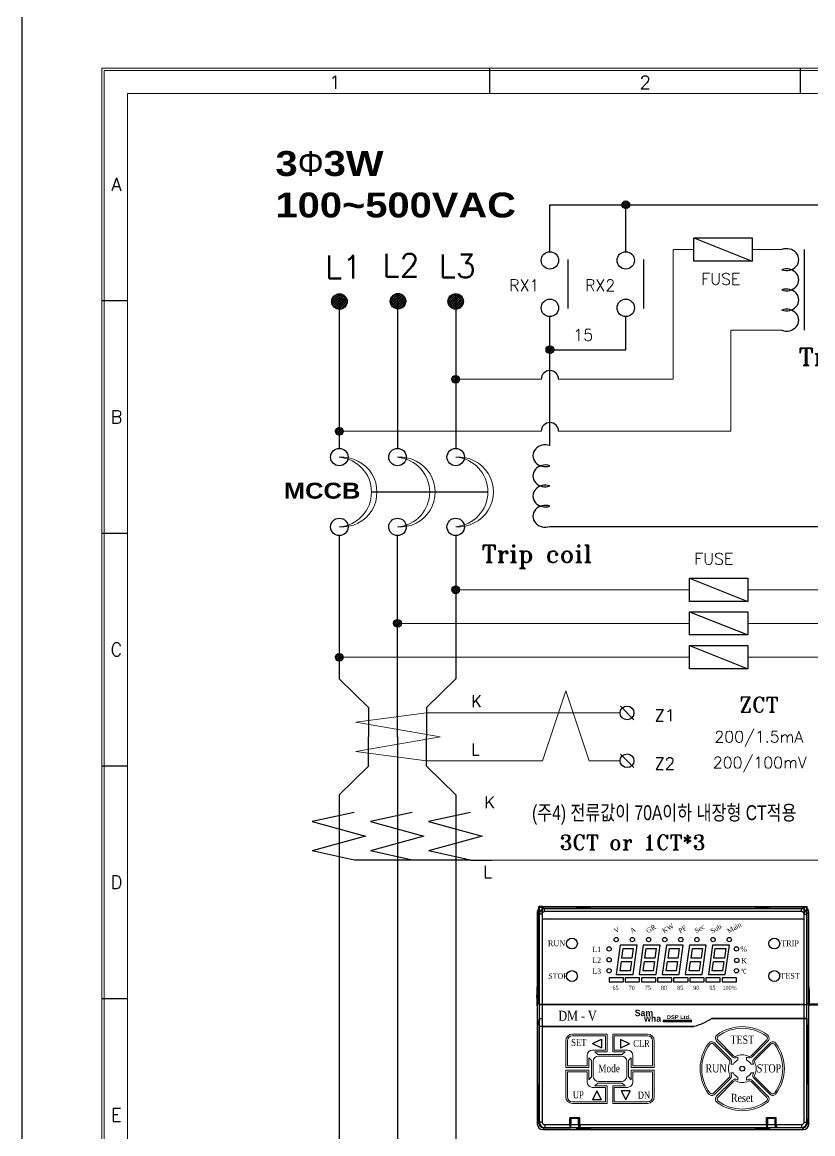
# Model space of a CAD drawing. Header units: millimetres. Extents: x 54 to 1685, y 68 to 1015.
# Drawn here: x 53.5 to 155.4, y 220.2 to 363.6 of the extents above; entities that cross this region are included whole.
import ezdxf
from ezdxf.enums import TextEntityAlignment as Align

# ---------------------------------------------------------------- set-up
doc = ezdxf.new("R2010")
doc.units = ezdxf.units.MM
for name, color, linetype in [('02___PRT_ALL_AXES', 7, 'Continuous'), ('1', 1, 'Continuous'), ('20', 2, 'Continuous'), ('30', 3, 'Continuous'), ('40', 7, 'Continuous'), ('70', 7, 'Continuous')]:
    doc.layers.add(name, color=color, linetype=linetype)
doc.styles.add('ROMANS', font='romans')
doc.styles.add('SIMPLEX', font='SIMPLEX.shx', dxfattribs={"bigfont": 'HBRDS.shx'})
doc.styles.add('SS', font='batang.ttc', dxfattribs={"width": 0.8})
doc.styles.get("Standard").update_dxf_attribs({"font": 'BareunDotumPro1.ttf'})
doc.styles.add('STYLE2', font='romant.shx')
doc.styles.add('굴림체', font='gulim.ttc')

msp = doc.modelspace()

# ---------------------------------------------------------------- hatches: boundary and pattern name
msp.add_hatch(color=5).paths.add_polyline_path([(136.146, 234.683), (136.146, 234.891), (139.799, 234.891), (139.799, 234.683)])
at = {"layer": '70'}
h = msp.add_hatch(dxfattribs=at)
h.set_pattern_fill('ANSI33', color=256, style=0)
h.set_pattern_definition([(45, (937.11237, 67.59485), (-0.176776695, 0.176776695), []), (45, (937.28914, 67.59485), (-0.176776695, 0.176776695), [0.125, -0.0625])])
h.paths.add_polyline_path([(131.305, 340.558, 0.4142136), (130.805, 340.058, 0.4142136), (131.305, 339.558)])
h.paths.add_polyline_path([(131.305, 340.558), (131.305, 340.058), (131.805, 340.058, 0.4142136)])
h.paths.add_polyline_path([(131.805, 340.058), (131.305, 340.058), (131.305, 339.558, 0.4142136)])
h = msp.add_hatch(dxfattribs=at)
h.set_pattern_fill('ANSI33', color=256, style=0)
h.set_pattern_definition([(45, (907.47462, 30.3404), (-0.176776695, 0.176776695), []), (45, (907.6514, 30.3404), (-0.176776695, 0.176776695), [0.125, -0.0625])])
h.paths.add_polyline_path([(93.412, 327.578, 1), (95.412, 327.578, 1)])
h = msp.add_hatch(dxfattribs=at)
h.set_pattern_fill('ANSI33', color=256, style=0)
h.set_pattern_definition([(45, (915.0188, 30.3846), (-0.176776695, 0.176776695), []), (45, (915.1956, 30.3846), (-0.176776695, 0.176776695), [0.125, -0.0625])])
h.paths.add_polyline_path([(100.956, 327.622, 1), (102.956, 327.622, 1)])
h = msp.add_hatch(dxfattribs=at)
h.set_pattern_fill('ANSI33', color=256, style=0)
h.set_pattern_definition([(45, (922.45314, 30.3532), (-0.176776695, 0.176776695), []), (45, (922.62992, 30.3532), (-0.176776695, 0.176776695), [0.125, -0.0625])])
h.paths.add_polyline_path([(108.39, 327.59, 1), (110.39, 327.59, 1)])
h = msp.add_hatch(dxfattribs=at)
h.set_pattern_fill('ANSI33', color=256, style=0)
h.set_pattern_definition([(45, (927.33451, 48.8996), (-0.176776695, 0.176776695), []), (45, (927.5113, 48.8996), (-0.176776695, 0.176776695), [0.125, -0.0625])])
h.paths.add_polyline_path([(121.527, 321.863, 0.4142136), (121.027, 321.363, 0.4142136), (121.527, 320.863)])
h.paths.add_polyline_path([(121.527, 321.863), (121.527, 321.363), (122.027, 321.363, 0.4142136)])
h.paths.add_polyline_path([(122.027, 321.363), (121.527, 321.363), (121.527, 320.863, 0.4142136)])
h = msp.add_hatch(dxfattribs=at)
h.set_pattern_fill('ANSI33', color=256, style=0)
h.set_pattern_definition([(45, (915.19806, 45.08337), (-0.176776695, 0.176776695), []), (45, (915.37484, 45.08337), (-0.176776695, 0.176776695), [0.125, -0.0625])])
h.paths.add_polyline_path([(109.39, 318.047, 0.4142136), (108.89, 317.547, 0.4142136), (109.39, 317.047)])
h.paths.add_polyline_path([(109.39, 318.047), (109.39, 317.547), (109.89, 317.547, 0.4142136)])
h.paths.add_polyline_path([(109.89, 317.547), (109.39, 317.547), (109.39, 317.047, 0.4142136)])
h = msp.add_hatch(dxfattribs=at)
h.set_pattern_fill('ANSI33', color=256, style=0)
h.set_pattern_definition([(45, (900.19806, 38.37669), (-0.176776695, 0.176776695), []), (45, (900.37484, 38.37669), (-0.176776695, 0.176776695), [0.125, -0.0625])])
h.paths.add_polyline_path([(94.39, 311.34, 0.4142136), (93.89, 310.84, 0.4142136), (94.39, 310.34)])
h.paths.add_polyline_path([(94.39, 311.34), (94.39, 310.84), (94.89, 310.84, 0.4142136)])
h.paths.add_polyline_path([(94.89, 310.84), (94.39, 310.84), (94.39, 310.34, 0.4142136)])
h = msp.add_hatch(dxfattribs=at)
h.set_pattern_fill('ANSI33', color=256, style=0)
h.set_pattern_definition([(45, (915.19806, 17.94072), (-0.176776695, 0.176776695), []), (45, (915.37484, 17.94072), (-0.176776695, 0.176776695), [0.125, -0.0625])])
h.paths.add_polyline_path([(109.39, 290.904, 0.4142136), (108.89, 290.404, 0.4142136), (109.39, 289.904)])
h.paths.add_polyline_path([(109.39, 290.904), (109.39, 290.404), (109.89, 290.404, 0.4142136)])
h.paths.add_polyline_path([(109.89, 290.404), (109.39, 290.404), (109.39, 289.904, 0.4142136)])
h = msp.add_hatch(dxfattribs=at)
h.set_pattern_fill('ANSI33', color=256, style=0)
h.set_pattern_definition([(45, (907.69806, 13.60923), (-0.176776695, 0.176776695), []), (45, (907.87484, 13.60923), (-0.176776695, 0.176776695), [0.125, -0.0625])])
h.paths.add_polyline_path([(101.89, 286.573, 0.4142136), (101.39, 286.073, 0.4142136), (101.89, 285.573)])
h.paths.add_polyline_path([(101.89, 286.573), (101.89, 286.073), (102.39, 286.073, 0.4142136)])
h.paths.add_polyline_path([(102.39, 286.073), (101.89, 286.073), (101.89, 285.573, 0.4142136)])
h = msp.add_hatch(dxfattribs=at)
h.set_pattern_fill('ANSI33', color=256, style=0)
h.set_pattern_definition([(45, (900.19806, 9.23404), (-0.176776695, 0.176776695), []), (45, (900.37484, 9.23404), (-0.176776695, 0.176776695), [0.125, -0.0625])])
h.paths.add_polyline_path([(94.39, 282.198, 0.4142136), (93.89, 281.698, 0.4142136), (94.39, 281.198)])
h.paths.add_polyline_path([(94.39, 282.198), (94.39, 281.698), (94.89, 281.698, 0.4142136)])
h.paths.add_polyline_path([(94.89, 281.698), (94.39, 281.698), (94.39, 281.198, 0.4142136)])

# ---------------------------------------------------------------- linework, layer by layer
for p, q in [((121.527, 340.058), (191.717, 340.058)), ((121.527, 334.007), (121.527, 340.058)), ((131.305, 334.007), (131.305, 340.058)), ((121.527, 308.992), (121.527, 325.636)), ((131.305, 321.363), (131.305, 325.636)), ((121.527, 321.363), (131.305, 321.363)), ((121.527, 298.584), (167.093, 298.584)), ((127.013, 231.883), (128.18, 232.44)), ((128.18, 232.44), (128.18, 231.326)), ((130.632, 232.414), (130.632, 231.3)), ((131.8, 231.857), (130.632, 232.414)), ((127.013, 231.883), (128.18, 231.326)), ((131.8, 231.857), (130.632, 231.3)), ((127.566, 225.802), (127.009, 224.635)), ((127.566, 225.802), (128.123, 224.635)), ((131.869, 225.784), (130.756, 225.784)), ((131.312, 224.617), (130.756, 225.784)), ((131.312, 224.617), (131.869, 225.784)), ((128.123, 224.635), (127.009, 224.635))]:
    msp.add_line(p, q)
at = {"color": 0, "lineweight": 15}
for p, q in [((137.423, 334.282), (137.423, 317.547)), ((137.423, 334.282), (140.084, 334.282)), ((147.584, 334.282), (151.413, 334.282)), ((151.413, 323.875), (144.839, 323.875)), ((144.839, 323.875), (144.839, 310.84)), ((120.402, 317.547), (109.39, 317.547)), ((137.423, 317.547), (122.652, 317.547)), ((120.402, 310.84), (94.39, 310.84)), ((144.839, 310.84), (122.652, 310.84)), ((139.525, 290.404), (109.39, 290.404)), ((165.968, 290.404), (147.025, 290.404)), ((139.525, 286.073), (101.89, 286.073)), ((165.968, 286.073), (147.025, 286.073)), ((139.525, 281.698), (94.39, 281.698)), ((165.968, 281.698), (147.025, 281.698)), ((105.64, 274.516), (130.576, 274.516)), ((105.64, 268.355), (120.588, 268.355)), ((126.588, 268.355), (130.576, 268.355))]:
    msp.add_line(p, q, dxfattribs=at)
at = {"color": 7}
for p, q in [((154.331, 323.875), (154.331, 334.282)), ((96.291, 261.691), (90.904, 260.502)), ((103.791, 261.691), (98.404, 260.502)), ((111.291, 261.691), (105.904, 260.502)), ((90.904, 260.502), (97.778, 258.61)), ((98.404, 260.502), (105.278, 258.61)), ((105.904, 260.502), (112.778, 258.61)), ((97.778, 258.61), (90.904, 256.718)), ((105.278, 258.61), (98.404, 256.718)), ((112.778, 258.61), (105.904, 256.718)), ((96.291, 255.529), (90.904, 256.718)), ((103.791, 255.529), (98.404, 256.718)), ((111.291, 255.529), (105.904, 256.718)), ((111.291, 255.529), (96.291, 255.529)), ((111.291, 255.529), (114.058, 255.529))]:
    msp.add_line(p, q, dxfattribs=at)
at = {"color": 0}
for p, q in [((123.821, 332.983), (123.821, 326.66)), ((133.599, 332.983), (133.599, 326.66)), ((98.535, 303.014), (113.535, 303.014)), ((132.325, 273.648), (130.609, 275.385)), ((132.325, 267.486), (130.609, 269.223))]:
    msp.add_line(p, q, dxfattribs=at)
at = {"color": 0, "lineweight": 30}
for p, q in [((94.39, 328.577), (94.39, 308.639)), ((101.89, 328.62), (101.89, 308.639)), ((109.39, 328.59), (109.39, 308.639)), ((94.39, 297.389), (94.39, 278.936)), ((101.89, 278.936), (101.89, 297.389)), ((109.39, 297.389), (109.39, 278.936)), ((94.39, 278.936), (98.14, 275.22)), ((101.89, 271.436), (101.89, 278.936)), ((109.39, 278.936), (105.64, 275.22)), ((98.14, 275.22), (98.14, 271.436)), ((105.64, 275.22), (105.64, 271.436)), ((98.14, 267.651), (98.14, 271.436)), ((101.89, 271.436), (101.89, 199.064)), ((105.64, 267.651), (105.64, 271.436)), ((94.39, 263.936), (98.14, 267.651)), ((109.39, 263.936), (105.64, 267.651)), ((94.39, 263.936), (94.39, 199.064)), ((109.39, 263.936), (109.39, 199.064))]:
    msp.add_line(p, q, dxfattribs=at)
at = {"color": 7, "linetype": 'Continuous'}
for p, q in [((120.153, 249.54), (120.117, 249.533)), ((120.117, 236.912), (120.117, 249.533)), ((120.117, 249.533), (125.212, 249.533)), ((120.117, 249.516), (120.153, 249.51)), ((120.117, 249.516), (125.243, 249.516)), ((120.522, 249.543), (120.153, 249.54)), ((120.153, 248.56), (120.153, 249.54)), ((120.153, 249.51), (120.153, 236.936)), ((120.522, 249.507), (120.153, 249.51)), ((120.522, 248.56), (120.522, 249.543)), ((120.522, 249.543), (154.29, 249.543)), ((120.522, 249.507), (120.522, 236.939)), ((120.522, 249.507), (154.29, 249.507)), ((120.852, 249.259), (120.605, 249.507)), ((154.207, 249.507), (120.605, 249.507)), ((124.893, 249.411), (124.893, 249.434)), ((124.893, 249.434), (126.818, 249.434)), ((125.212, 249.533), (125.217, 249.536)), ((125.212, 249.533), (125.212, 249.516)), ((125.217, 249.536), (126.495, 249.536)), ((125.243, 249.533), (125.243, 249.516)), ((125.248, 249.533), (125.248, 249.514)), ((125.248, 249.514), (126.463, 249.514)), ((126.463, 249.514), (126.463, 249.533)), ((126.468, 249.516), (126.468, 249.533)), ((126.468, 249.516), (136.793, 249.516)), ((126.5, 249.533), (126.495, 249.536)), ((126.5, 249.533), (126.5, 249.516)), ((126.5, 249.533), (136.762, 249.533)), ((126.818, 249.411), (126.818, 249.434)), ((138.018, 249.516), (148.343, 249.516)), ((138.05, 249.533), (148.312, 249.533)), ((147.993, 249.411), (147.993, 249.434)), ((147.993, 249.434), (149.918, 249.434)), ((148.312, 249.533), (148.317, 249.536)), ((148.312, 249.533), (148.312, 249.516)), ((148.317, 249.536), (149.595, 249.536)), ((148.343, 249.533), (148.343, 249.516)), ((148.348, 249.533), (148.348, 249.514)), ((148.348, 249.514), (149.563, 249.514)), ((149.568, 249.516), (154.695, 249.516)), ((149.6, 249.533), (154.695, 249.533)), ((149.918, 249.411), (149.918, 249.434)), ((153.959, 249.259), (154.207, 249.507)), ((154.29, 249.543), (154.658, 249.54)), ((154.29, 249.543), (154.29, 248.56)), ((154.29, 249.507), (154.658, 249.51)), ((154.29, 236.939), (154.29, 249.507)), ((154.658, 249.54), (154.695, 249.533)), ((154.658, 249.54), (154.658, 248.56)), ((154.695, 249.516), (154.658, 249.51)), ((154.658, 236.936), (154.658, 249.51)), ((154.695, 236.912), (154.695, 249.533)), ((119.906, 248.808), (119.906, 221.505)), ((120.153, 248.56), (119.906, 248.808)), ((120.522, 248.56), (120.153, 248.56)), ((120.852, 248.891), (120.852, 249.259)), ((153.959, 249.259), (120.852, 249.259)), ((153.959, 248.891), (120.852, 248.891)), ((124.893, 249.411), (126.818, 249.411)), ((147.993, 249.411), (149.918, 249.411)), ((153.959, 248.891), (153.959, 249.259)), ((154.29, 248.56), (154.658, 248.56)), ((154.658, 248.56), (154.906, 248.808)), ((154.906, 221.505), (154.906, 248.808)), ((154.207, 247.932), (120.605, 247.932)), ((120.117, 236.93), (120.153, 236.936)), ((120.117, 236.93), (126.381, 236.93)), ((120.153, 236.906), (120.117, 236.912)), ((120.117, 236.912), (126.354, 236.912)), ((120.522, 236.939), (120.153, 236.936)), ((120.153, 236.906), (120.153, 235.155)), ((120.522, 236.903), (120.153, 236.906)), ((120.522, 236.939), (154.29, 236.939)), ((120.522, 236.903), (120.522, 235.155)), ((120.522, 236.903), (154.29, 236.903)), ((148.431, 236.93), (154.695, 236.93)), ((148.457, 236.912), (154.695, 236.912)), ((154.29, 236.939), (154.658, 236.936)), ((154.29, 236.903), (154.658, 236.906)), ((154.29, 235.155), (154.29, 236.903)), ((154.695, 236.93), (154.658, 236.936)), ((154.658, 236.906), (154.695, 236.912)), ((154.658, 235.155), (154.658, 236.906)), ((120.145, 235.109), (120.161, 235.114)), ((120.161, 235.114), (120.529, 235.12)), ((120.161, 235.114), (120.161, 221.752)), ((120.529, 235.12), (120.529, 221.752)), ((142.366, 235.155), (154.673, 235.155)), ((142.366, 235.12), (154.282, 235.12)), ((153.977, 235.12), (153.977, 235.155)), ((154.082, 235.12), (154.082, 235.146)), ((154.282, 235.12), (154.651, 235.114)), ((154.282, 221.752), (154.282, 235.12)), ((154.667, 235.109), (154.651, 235.114)), ((154.651, 221.752), (154.651, 235.114)), ((120.109, 234.28), (120.109, 234.77)), ((120.109, 234.77), (120.118, 234.77)), ((120.118, 234.759), (120.118, 221.709)), ((120.139, 234.105), (140.077, 234.105)), ((120.529, 234.07), (140.077, 234.07)), ((154.694, 234.77), (154.702, 234.77)), ((154.694, 221.709), (154.694, 234.759)), ((154.702, 234.28), (154.702, 234.77)), ((120.109, 222.203), (120.109, 226.58)), ((154.702, 222.203), (154.702, 226.58)), ((120.103, 222.118), (120.109, 222.203)), ((120.109, 222.203), (120.118, 222.203)), ((124.106, 221.421), (124.106, 222.306)), ((125.366, 222.306), (124.106, 222.306)), ((124.106, 222.252), (124.225, 222.252)), ((124.217, 222.236), (124.106, 222.236)), ((124.106, 222.203), (124.217, 222.203)), ((124.215, 222.118), (124.217, 222.203)), ((124.217, 222.236), (124.225, 222.252)), ((124.217, 222.203), (124.217, 222.236)), ((124.227, 222.306), (124.227, 222.22)), ((124.227, 222.22), (124.238, 222.209)), ((125.245, 222.22), (124.227, 222.22)), ((124.238, 222.209), (124.238, 221.421)), ((125.234, 222.209), (124.238, 222.209)), ((125.245, 222.22), (125.234, 222.209)), ((125.234, 221.421), (125.234, 222.209)), ((125.245, 222.22), (125.245, 222.306)), ((125.255, 222.236), (125.247, 222.252)), ((125.247, 222.252), (125.366, 222.252)), ((125.255, 222.236), (125.255, 222.203)), ((125.366, 222.236), (125.255, 222.236)), ((125.257, 222.118), (125.255, 222.203)), ((125.255, 222.203), (125.366, 222.203)), ((125.366, 221.421), (125.366, 222.306)), ((150.706, 222.306), (149.446, 222.306)), ((149.446, 221.421), (149.446, 222.306)), ((149.446, 222.252), (149.565, 222.252)), ((149.557, 222.236), (149.446, 222.236)), ((149.446, 222.203), (149.557, 222.203)), ((149.555, 222.118), (149.557, 222.203)), ((149.557, 222.236), (149.565, 222.252)), ((149.557, 222.203), (149.557, 222.236)), ((149.567, 222.306), (149.567, 222.22)), ((150.585, 222.22), (149.567, 222.22)), ((149.567, 222.22), (149.578, 222.209)), ((150.574, 222.209), (149.578, 222.209)), ((149.578, 222.209), (149.578, 221.421)), ((150.585, 222.22), (150.574, 222.209)), ((150.574, 221.421), (150.574, 222.209)), ((150.585, 222.22), (150.585, 222.306)), ((150.587, 222.252), (150.706, 222.252)), ((150.595, 222.236), (150.587, 222.252)), ((150.706, 222.236), (150.595, 222.236)), ((150.595, 222.236), (150.595, 222.203)), ((150.706, 222.203), (150.595, 222.203)), ((150.597, 222.118), (150.595, 222.203)), ((150.706, 221.421), (150.706, 222.306)), ((154.702, 222.203), (154.694, 222.203)), ((154.709, 222.118), (154.702, 222.203)), ((120.097, 221.696), (119.906, 221.505)), ((120.097, 221.696), (120.103, 222.118)), ((120.118, 222.118), (120.103, 222.118)), ((120.161, 221.752), (120.118, 221.709)), ((120.529, 221.752), (120.161, 221.752)), ((120.349, 221.204), (120.287, 221.204)), ((120.79, 220.991), (120.605, 220.805)), ((120.605, 220.805), (154.207, 220.805)), ((120.79, 220.991), (124.211, 220.991)), ((120.813, 221.038), (120.846, 221.039)), ((120.86, 221.053), (120.846, 221.039)), ((120.846, 221.039), (124.095, 221.039)), ((120.846, 221.038), (124.095, 221.038)), ((120.86, 221.421), (120.86, 221.053)), ((120.86, 221.421), (124.106, 221.421)), ((120.86, 221.053), (124.1, 221.053)), ((124.095, 221.039), (124.1, 221.053)), ((124.095, 221.039), (124.095, 221.038)), ((124.106, 221.421), (124.1, 221.053)), ((124.211, 221.204), (124.102, 221.204)), ((124.215, 222.118), (124.106, 222.118)), ((124.106, 221.851), (124.227, 221.851)), ((124.106, 221.431), (124.227, 221.431)), ((124.211, 221.204), (124.212, 221.431)), ((124.211, 220.991), (124.211, 221.204)), ((124.232, 221.053), (124.211, 220.991)), ((124.214, 221.851), (124.215, 222.118)), ((124.232, 221.053), (124.238, 221.421)), ((124.232, 221.053), (125.24, 221.053)), ((124.238, 221.421), (125.234, 221.421)), ((124.893, 220.901), (126.818, 220.901)), ((124.893, 220.901), (124.893, 220.878)), ((124.893, 220.878), (126.818, 220.878)), ((125.234, 221.421), (125.24, 221.053)), ((125.261, 220.991), (125.24, 221.053)), ((125.261, 221.204), (125.257, 222.118)), ((125.257, 222.118), (125.366, 222.118)), ((125.261, 221.204), (125.369, 221.204)), ((125.261, 220.991), (125.261, 221.204)), ((125.261, 220.991), (149.551, 220.991)), ((125.366, 221.421), (149.446, 221.421)), ((125.366, 221.421), (125.372, 221.053)), ((125.377, 221.039), (125.372, 221.053)), ((125.372, 221.053), (149.44, 221.053)), ((125.377, 221.039), (125.377, 221.038)), ((125.377, 221.039), (149.435, 221.039)), ((125.377, 221.038), (149.435, 221.038)), ((126.818, 220.901), (126.818, 220.878)), ((147.993, 220.901), (149.918, 220.901)), ((147.993, 220.901), (147.993, 220.878)), ((147.993, 220.878), (149.918, 220.878)), ((149.44, 221.053), (149.435, 221.039)), ((149.435, 221.039), (149.435, 221.038)), ((149.446, 221.421), (149.44, 221.053)), ((149.442, 221.204), (149.551, 221.204)), ((149.446, 222.118), (149.555, 222.118)), ((149.551, 221.204), (149.555, 222.118)), ((149.551, 220.991), (149.551, 221.204)), ((149.572, 221.053), (149.551, 220.991)), ((149.572, 221.053), (149.578, 221.421)), ((149.572, 221.053), (150.58, 221.053)), ((149.578, 221.421), (150.574, 221.421)), ((149.918, 220.901), (149.918, 220.878)), ((150.574, 221.421), (150.58, 221.053)), ((150.601, 220.991), (150.58, 221.053)), ((150.706, 221.851), (150.585, 221.851)), ((150.706, 221.431), (150.585, 221.431)), ((150.597, 222.118), (150.706, 222.118)), ((150.598, 221.851), (150.597, 222.118)), ((150.601, 221.204), (150.6, 221.431)), ((150.601, 221.204), (150.709, 221.204)), ((150.601, 220.991), (150.601, 221.204)), ((154.022, 220.991), (150.601, 220.991)), ((150.706, 221.421), (153.952, 221.421)), ((150.706, 221.421), (150.712, 221.053)), ((150.712, 221.053), (153.952, 221.053)), ((150.712, 221.053), (150.717, 221.039)), ((150.717, 221.039), (153.966, 221.039)), ((150.717, 221.039), (150.717, 221.038)), ((150.717, 221.038), (153.966, 221.038)), ((153.952, 221.421), (153.952, 221.053)), ((153.952, 221.053), (153.966, 221.039)), ((153.966, 221.039), (153.999, 221.038)), ((154.022, 220.991), (154.207, 220.805)), ((154.282, 221.752), (154.651, 221.752)), ((154.463, 221.204), (154.525, 221.204)), ((154.651, 221.752), (154.694, 221.709)), ((154.694, 222.118), (154.709, 222.118)), ((154.714, 221.696), (154.709, 222.118)), ((154.714, 221.696), (154.906, 221.505))]:
    msp.add_line(p, q, dxfattribs=at)
at = {"color": 5}
for p, q in [((136.146, 234.891), (139.799, 234.891)), ((136.146, 234.683), (136.146, 234.891)), ((139.799, 234.683), (136.146, 234.683))]:
    msp.add_line(p, q, dxfattribs=at)
at = {"color": 7, "linetype": 'Continuous', "lineweight": 15}
for p, q in [((123.566, 228.801), (123.566, 232.231)), ((123.776, 232.231), (123.776, 229.011)), ((124.441, 233.106), (128.921, 233.106)), ((128.711, 232.896), (124.441, 232.896)), ((128.711, 231.041), (128.711, 232.896)), ((128.921, 233.106), (128.921, 230.831)), ((129.621, 230.831), (129.621, 233.106)), ((129.621, 233.106), (134.101, 233.106)), ((129.831, 232.896), (129.831, 231.041)), ((134.101, 232.896), (129.831, 232.896)), ((134.766, 229.011), (134.766, 232.231)), ((134.976, 232.231), (134.976, 228.801)), ((145.19, 230.316), (143.161, 232.345)), ((149.475, 232.345), (147.445, 230.316)), ((127.031, 231.041), (128.711, 231.041)), ((127.333, 230.831), (127.687, 230.477)), ((128.921, 230.831), (127.333, 230.831)), ((131.209, 230.831), (129.621, 230.831)), ((129.831, 231.041), (131.511, 231.041)), ((130.855, 230.477), (131.209, 230.831)), ((142.616, 231.801), (144.645, 229.771)), ((142.765, 231.949), (144.794, 229.92)), ((145.041, 230.167), (143.012, 232.197)), ((149.623, 232.197), (147.594, 230.167)), ((147.841, 229.92), (149.871, 231.949)), ((147.99, 229.771), (150.019, 231.801)), ((126.331, 229.011), (126.331, 230.341)), ((126.895, 229.685), (126.541, 230.039)), ((126.541, 230.039), (126.541, 228.801)), ((126.891, 227.646), (126.891, 229.606)), ((127.101, 229.571), (127.101, 227.681)), ((127.766, 230.481), (130.776, 230.481)), ((130.737, 230.271), (127.801, 230.271)), ((131.437, 227.681), (131.437, 229.571)), ((132.001, 230.039), (131.647, 229.685)), ((131.651, 229.606), (131.651, 227.646)), ((132.001, 228.801), (132.001, 230.039)), ((132.211, 230.341), (132.211, 229.011)), ((145.758, 229.772), (145.758, 230.116)), ((146.878, 230.116), (146.878, 229.772)), ((126.541, 228.801), (123.566, 228.801)), ((123.566, 225.021), (123.566, 228.451)), ((123.566, 228.451), (126.541, 228.451)), ((123.776, 229.011), (126.331, 229.011)), ((123.776, 228.241), (123.776, 225.021)), ((126.331, 228.241), (123.776, 228.241)), ((126.331, 226.919), (126.331, 228.241)), ((126.541, 228.451), (126.541, 227.213)), ((134.976, 228.801), (132.001, 228.801)), ((132.001, 227.213), (132.001, 228.451)), ((132.001, 228.451), (134.976, 228.451)), ((132.211, 229.011), (134.766, 229.011)), ((134.766, 228.241), (132.211, 228.241)), ((132.211, 228.241), (132.211, 226.919)), ((134.766, 225.021), (134.766, 228.241)), ((134.976, 228.451), (134.976, 225.021)), ((144.846, 229.204), (145.189, 229.204)), ((145.189, 228.084), (144.846, 228.084)), ((147.446, 229.204), (147.79, 229.204)), ((147.79, 228.084), (147.446, 228.084)), ((126.541, 227.213), (126.895, 227.567)), ((127.687, 226.775), (127.333, 226.421)), ((130.776, 226.771), (127.766, 226.771)), ((127.801, 226.981), (130.737, 226.981)), ((131.209, 226.421), (130.855, 226.775)), ((131.647, 227.567), (132.001, 227.213)), ((144.645, 227.516), (142.616, 225.486)), ((144.794, 227.367), (142.765, 225.338)), ((143.012, 225.091), (145.041, 227.12)), ((143.161, 224.942), (145.19, 226.971)), ((145.758, 227.171), (145.758, 227.515)), ((146.878, 227.515), (146.878, 227.171)), ((147.445, 226.971), (149.475, 224.942)), ((147.594, 227.12), (149.623, 225.091)), ((149.871, 225.338), (147.841, 227.367)), ((150.019, 225.486), (147.99, 227.516)), ((128.711, 226.211), (127.066, 226.211)), ((127.333, 226.421), (128.921, 226.421)), ((128.711, 224.356), (128.711, 226.211)), ((128.921, 226.421), (128.921, 224.146)), ((129.621, 224.146), (129.621, 226.421)), ((129.621, 226.421), (131.209, 226.421)), ((129.831, 226.211), (129.831, 224.356)), ((131.476, 226.211), (129.831, 226.211)), ((124.441, 224.356), (128.711, 224.356)), ((128.921, 224.146), (124.441, 224.146)), ((134.101, 224.146), (129.621, 224.146)), ((129.831, 224.356), (134.101, 224.356))]:
    msp.add_line(p, q, dxfattribs=at)
at = {"color": 1}
msp.add_lwpolyline([(53.531, 1015.074), (462.75, 1015.074), (462.75, 67.871), (53.531, 67.871)], close=True, dxfattribs=at)
at = {"color": 0}
for centre, radius in [((121.527, 332.882), 1.125), ((131.305, 332.882), 1.125), ((121.527, 326.761), 1.125), ((131.305, 326.761), 1.125), ((131.467, 274.516), 0.891), ((131.467, 268.355), 0.891)]:
    msp.add_circle(centre, radius, dxfattribs=at)
at = {"color": 1}
for centre, radius in [((124.373, 244.781), 0.7), ((150.438, 240.581), 0.7), ((146.318, 228.644), 0.313)]:
    msp.add_circle(centre, radius, dxfattribs=at)
at = {"color": 3}
msp.add_circle((150.438, 244.781), 0.7, dxfattribs=at)
at = {"color": 30}
msp.add_circle((124.373, 240.581), 0.7, dxfattribs=at)
at = {"color": 0}
for centre in [(121.527, 317.547), (121.527, 310.84)]:
    msp.add_arc(centre, 1.125, 0, 180, dxfattribs=at)
at = {"color": 7, "linetype": 'Continuous'}
for centre, radius, start, end in [((120.854, 248.559), 0.7, 90.08421, 179.91579), ((153.958, 248.559), 0.7, 0.08421, 89.91579), ((116.272, 232.895), 4.08, 19.4695, 19.85245), ((158.54, 232.895), 4.08, 160.14755, 160.5305), ((116.274, 227.965), 4.077, 340.14755, 340.53109), ((158.537, 227.965), 4.077, 199.46891, 199.85245), ((120.861, 221.753), 0.7, 180.08421, 269.91579), ((153.951, 221.753), 0.7, 270.08421, 359.91579)]:
    msp.add_arc(centre, radius, start, end, dxfattribs=at)
at = {"color": 7}
msp.add_arc((138.404, 240.967), 7.063, 283.6991, 304.1229, dxfattribs=at)
at = {"color": 7, "linetype": 'Continuous', "lineweight": 15}
for centre, radius, start, end in [((146.318, 228.644), 5.425, 53.21321, 126.78679), ((146.318, 228.644), 5.215, 53.21321, 126.78679), ((124.441, 232.231), 0.875, 90, 180), ((124.441, 232.231), 0.665, 90, 180), ((134.101, 232.231), 0.875, 0, 90), ((134.101, 232.231), 0.665, 0, 90), ((143.383, 232.568), 0.525, 126.78679, 225), ((143.383, 232.568), 0.315, 126.78679, 225), ((149.252, 232.568), 0.315, 315, 53.21321), ((149.252, 232.568), 0.525, 315, 53.21321), ((127.031, 230.341), 0.7, 90, 180), ((131.511, 230.341), 0.7, 0, 90), ((146.318, 228.644), 5.425, 143.21321, 216.78679), ((146.318, 228.644), 5.215, 143.21321, 216.78679), ((142.393, 231.578), 0.525, 45, 143.21321), ((142.393, 231.578), 0.315, 45, 143.21321), ((150.242, 231.578), 0.525, 36.78679, 135), ((150.242, 231.578), 0.315, 36.78679, 135), ((146.318, 228.644), 5.215, 323.21321, 36.78679), ((146.318, 228.644), 5.425, 323.21321, 36.78679), ((127.766, 229.606), 0.875, 174.79182, 180), ((127.801, 229.571), 0.7, 90, 180), ((127.766, 229.606), 0.875, 90, 95.20818), ((130.737, 229.571), 0.7, 0, 90), ((130.776, 229.606), 0.875, 84.79182, 90), ((130.776, 229.606), 0.875, 0, 5.20818), ((146.318, 228.644), 1.785, 154.47122, 205.52878), ((144.423, 229.549), 0.315, 334.47122, 45), ((144.423, 229.549), 0.525, 334.47122, 45), ((145.413, 230.539), 0.525, 225, 295.52878), ((146.318, 228.644), 1.26, 116.3878, 153.6122), ((145.413, 230.539), 0.315, 225, 295.52878), ((146.318, 228.644), 1.785, 64.47122, 115.52878), ((146.318, 228.644), 1.575, 110.8275, 115.52878), ((146.318, 228.644), 1.575, 64.47122, 69.1725), ((146.318, 228.644), 1.26, 26.3878, 63.6122), ((147.223, 230.539), 0.525, 244.47122, 315), ((147.223, 230.539), 0.315, 244.47122, 315), ((148.213, 229.549), 0.525, 135, 205.52878), ((148.213, 229.549), 0.315, 135, 205.52878), ((146.318, 228.644), 1.785, 334.47122, 25.52878), ((144.423, 227.739), 0.525, 315, 25.52878), ((146.318, 228.644), 1.575, 154.47122, 159.1725), ((146.318, 228.644), 1.575, 200.8275, 205.52878), ((146.318, 228.644), 1.26, 206.3878, 243.6122), ((146.318, 228.644), 1.26, 296.3878, 333.6122), ((148.213, 227.739), 0.525, 154.47122, 225), ((146.318, 228.644), 1.575, 20.8275, 25.52878), ((146.318, 228.644), 1.575, 334.47122, 339.1725), ((127.031, 226.919), 0.7, 180, 257.08599), ((127.766, 227.646), 0.875, 180, 185.20818), ((127.801, 227.681), 0.7, 180, 270), ((127.766, 227.646), 0.875, 264.79182, 270), ((130.737, 227.681), 0.7, 270, 0), ((130.776, 227.646), 0.875, 270, 275.20818), ((130.776, 227.646), 0.875, 354.79182, 0), ((131.511, 226.919), 0.7, 282.91401, 0), ((144.423, 227.739), 0.315, 315, 25.52878), ((145.413, 226.749), 0.525, 64.47122, 135), ((145.413, 226.749), 0.315, 64.47122, 135), ((146.318, 228.644), 1.785, 244.47122, 295.52878), ((146.318, 228.644), 1.575, 244.47122, 249.1725), ((146.318, 228.644), 1.575, 290.8275, 295.52878), ((147.223, 226.749), 0.525, 45, 115.52878), ((147.223, 226.749), 0.315, 45, 115.52878), ((148.213, 227.739), 0.315, 154.47122, 225), ((127.066, 226.946), 0.735, 254.90233, 270), ((131.476, 226.946), 0.735, 270, 285.09767), ((142.393, 225.709), 0.525, 216.78679, 315), ((142.393, 225.709), 0.315, 216.78679, 315), ((143.383, 224.719), 0.525, 135, 233.21321), ((149.252, 224.719), 0.525, 306.78679, 45), ((150.242, 225.709), 0.525, 225, 323.21321), ((150.242, 225.709), 0.315, 225, 323.21321), ((124.441, 225.021), 0.875, 180, 270), ((124.441, 225.021), 0.665, 180, 270), ((134.101, 225.021), 0.665, 270, 0), ((134.101, 225.021), 0.875, 270, 0), ((143.383, 224.719), 0.315, 135, 233.21321), ((146.318, 228.644), 5.425, 233.21321, 306.78679), ((146.318, 228.644), 5.215, 233.21321, 306.78679), ((149.252, 224.719), 0.315, 306.78679, 45)]:
    msp.add_arc(centre, radius, start, end, dxfattribs=at)
at = {"color": 7}
for centre, major_axis, start_param, end_param in [((152.021, 332.981), (1.58, 0), 4.3175972, 8.2487734), ((152.021, 330.379), (-1.58, 0), 1.1760046, 5.1071807), ((152.021, 327.778), (-1.58, 0), 1.1760046, 5.1071807), ((152.021, 325.176), (-1.58, 0), 1.1760046, 5.1071807), ((120.919, 307.691), (1.58, 0), 1.1760053, 5.1071807), ((120.919, 305.089), (1.58, 0), 1.1760053, 5.1071807), ((120.919, 302.487), (1.58, 0), 1.1760053, 5.1071807), ((120.919, 299.885), (1.58, 0), 1.1760053, 5.1071807)]:
    msp.add_ellipse(centre, major_axis=major_axis, ratio=0.8917246, start_param=start_param, end_param=end_param, dxfattribs=at)
at = {"color": 7, "linetype": 'Continuous'}
for centre, major_axis, ratio, start_param, end_param in [((120.607, 248.806), (0.496, -0.496), 0.9972647, 2.357564, 3.9256213), ((154.205, 248.806), (0.496, 0.496), 0.9972647, -0.7840286, 0.7840286), ((120.139, 234.769), (0, 0.386), 0.075882, 6.2801387, 7.850935), ((120.145, 234.758), (0, 0.351), 0.0782299, 0.0140979, 1.5674409), ((154.079, 234.595), (0, 0.56), 0.0349208, -0.3537841, -0.1819588), ((154.666, 234.758), (0, 0.351), 0.0782299, 4.7157444, 6.2690874), ((154.673, 234.769), (0, 0.386), 0.075882, 4.7154356, 6.2862319), ((124.225, 222.357), (0, 0.105), 0.0174551, -3.1066861, -2.0799773), ((125.247, 222.357), (0, 0.105), 0.0174551, -4.203208, -3.1764992), ((149.565, 222.357), (0, 0.105), 0.0174551, -3.1066861, -2.0799773), ((150.587, 222.357), (0, 0.105), 0.0174551, -4.203208, -3.1764992), ((120.607, 221.506), (0.496, 0.496), 0.9972647, -3.9256213, -2.357564), ((120.798, 221.698), (0.307, 0.643), 0.9802708, -4.2724963, -3.506276), ((120.819, 221.711), (0.496, 0.496), 0.9972647, 2.357564, 2.5671651), ((120.792, 221.692), (0.496, 0.496), 0.9972647, -3.159401, -2.357564), ((124.227, 221.641), (0, 0.245), 0.0174551, -3.6798354, 0.5382428), ((150.585, 221.641), (0, 0.245), 0.0174551, -0.5382428, 3.6798354), ((154.02, 221.692), (0.496, -0.496), 0.9972647, -0.7840286, 0.0178083), ((154.205, 221.506), (0.496, -0.496), 0.9972647, -0.7840286, 0.7840286), ((154.013, 221.698), (-0.307, 0.643), 0.9802708, -2.7769093, -2.010689), ((153.993, 221.711), (-0.496, 0.496), 0.9972647, -2.5671651, -2.357564)]:
    msp.add_ellipse(centre, major_axis=major_axis, ratio=ratio, start_param=start_param, end_param=end_param, dxfattribs=at)
for points, knots in [([(120.852, 248.891), (120.809, 248.891), (120.722, 248.874), (120.612, 248.8), (120.539, 248.69), (120.522, 248.603), (120.522, 248.56)], [0, 0, 0, 0, 0.2502191, 0.500153, 0.7500302, 1, 1, 1, 1]), ([(154.29, 248.56), (154.29, 248.603), (154.273, 248.69), (154.199, 248.8), (154.089, 248.874), (154.002, 248.891), (153.959, 248.891)], [0, 0, 0, 0, 0.2502191, 0.500153, 0.7500302, 1, 1, 1, 1]), ([(120.109, 234.28), (120.099, 234.063), (120.086, 228.697), (120.08, 227.98), (120.086, 227.264), (120.099, 226.798), (120.109, 226.58)], [0, 0, 0, 0, 0.2329971, 0.500001, 0.7670065, 1, 1, 1, 1]), ([(154.702, 234.28), (154.712, 234.063), (154.726, 228.697), (154.732, 227.98), (154.726, 227.264), (154.712, 226.798), (154.702, 226.58)], [0, 0, 0, 0, 0.2329971, 0.500001, 0.7670065, 1, 1, 1, 1]), ([(120.133, 221.563), (120.142, 221.519), (120.17, 221.435), (120.234, 221.323), (120.314, 221.23), (120.433, 221.135), (120.6, 221.058), (120.743, 221.038), (120.812, 221.038)], [0, 0, 0, 0, 0.1453169, 0.2844545, 0.4157128, 0.5400544, 0.7741645, 1, 1, 1, 1]), ([(120.529, 221.752), (120.529, 221.709), (120.546, 221.622), (120.62, 221.512), (120.73, 221.439), (120.817, 221.421), (120.86, 221.421)], [0, 0, 0, 0, 0.2502193, 0.5001512, 0.7500273, 1, 1, 1, 1]), ([(153.952, 221.421), (153.995, 221.421), (154.082, 221.439), (154.192, 221.512), (154.265, 221.622), (154.283, 221.709), (154.282, 221.752)], [0, 0, 0, 0, 0.2502193, 0.5001512, 0.7500273, 1, 1, 1, 1]), ([(153.999, 221.038), (154.069, 221.038), (154.212, 221.058), (154.379, 221.135), (154.497, 221.23), (154.578, 221.323), (154.642, 221.435), (154.669, 221.519), (154.679, 221.563)], [0, 0, 0, 0, 0.2258312, 0.4599354, 0.5842729, 0.7155252, 0.8546651, 1, 1, 1, 1])]:
    msp.add_open_spline(points, degree=3, knots=knots, dxfattribs=at)
at = {"layer": '02___PRT_ALL_AXES', "color": 7, "linetype": 'Continuous'}
for p, q in [((130.594, 244.568), (130.063, 240.794)), ((132.769, 244.568), (130.594, 244.568)), ((130.81, 242.904), (130.981, 244.122)), ((130.981, 244.122), (132.256, 244.122)), ((132.256, 244.122), (132.085, 242.904)), ((132.239, 240.794), (132.769, 244.568)), ((133.565, 244.568), (133.035, 240.794)), ((135.741, 244.568), (133.565, 244.568)), ((133.782, 242.904), (133.953, 244.122)), ((133.953, 244.122), (135.228, 244.122)), ((135.228, 244.122), (135.057, 242.904)), ((135.211, 240.794), (135.741, 244.568)), ((136.537, 244.568), (136.007, 240.794)), ((138.713, 244.568), (136.537, 244.568)), ((136.753, 242.904), (136.925, 244.122)), ((136.925, 244.122), (138.2, 244.122)), ((138.2, 244.122), (138.029, 242.904)), ((138.182, 240.794), (138.713, 244.568)), ((139.509, 244.568), (138.978, 240.794)), ((141.685, 244.568), (139.509, 244.568)), ((139.725, 242.904), (139.896, 244.122)), ((139.896, 244.122), (141.172, 244.122)), ((141.172, 244.122), (141, 242.904)), ((141.154, 240.794), (141.685, 244.568)), ((142.481, 244.568), (141.95, 240.794)), ((144.656, 244.568), (142.481, 244.568)), ((142.659, 242.904), (142.831, 244.122)), ((142.831, 244.122), (144.181, 244.122)), ((144.181, 244.122), (144.01, 242.904)), ((144.126, 240.794), (144.656, 244.568)), ((130.576, 241.239), (130.747, 242.458)), ((130.747, 242.458), (132.023, 242.458)), ((132.085, 242.904), (130.81, 242.904)), ((132.023, 242.458), (131.851, 241.239)), ((133.548, 241.239), (133.719, 242.458)), ((133.719, 242.458), (134.994, 242.458)), ((135.057, 242.904), (133.782, 242.904)), ((134.994, 242.458), (134.823, 241.239)), ((136.519, 241.239), (136.691, 242.458)), ((136.691, 242.458), (137.966, 242.458)), ((138.029, 242.904), (136.753, 242.904)), ((137.966, 242.458), (137.795, 241.239)), ((139.491, 241.239), (139.662, 242.458)), ((139.662, 242.458), (140.938, 242.458)), ((141, 242.904), (139.725, 242.904)), ((140.938, 242.458), (140.767, 241.239)), ((142.425, 241.239), (142.597, 242.458)), ((142.597, 242.458), (143.947, 242.458)), ((144.01, 242.904), (142.659, 242.904)), ((143.947, 242.458), (143.776, 241.239)), ((131.851, 241.239), (130.576, 241.239)), ((134.823, 241.239), (133.548, 241.239)), ((137.795, 241.239), (136.519, 241.239)), ((140.767, 241.239), (139.491, 241.239)), ((143.776, 241.239), (142.425, 241.239)), ((129.15, 240.34), (129.15, 239.82)), ((131.008, 240.34), (129.15, 240.34)), ((129.15, 239.82), (131.008, 239.82)), ((130.063, 240.794), (132.239, 240.794)), ((131.008, 239.82), (131.008, 240.34)), ((131.23, 240.34), (131.23, 239.82)), ((133.088, 240.34), (131.23, 240.34)), ((131.23, 239.82), (133.088, 239.82)), ((133.035, 240.794), (135.211, 240.794)), ((133.088, 239.82), (133.088, 240.34)), ((133.311, 240.34), (133.311, 239.82)), ((135.168, 240.34), (133.311, 240.34)), ((133.311, 239.82), (135.168, 239.82)), ((135.168, 239.82), (135.168, 240.34)), ((135.391, 240.34), (135.391, 239.82)), ((137.248, 240.34), (135.391, 240.34)), ((135.391, 239.82), (137.248, 239.82)), ((136.007, 240.794), (138.182, 240.794)), ((137.248, 239.82), (137.248, 240.34)), ((137.471, 240.34), (137.471, 239.82)), ((139.328, 240.34), (137.471, 240.34)), ((137.471, 239.82), (139.328, 239.82)), ((138.978, 240.794), (141.154, 240.794)), ((139.328, 239.82), (139.328, 240.34)), ((139.551, 240.34), (139.551, 239.82)), ((141.409, 240.34), (139.551, 240.34)), ((139.551, 239.82), (141.409, 239.82)), ((141.409, 239.82), (141.409, 240.34)), ((141.632, 240.34), (141.632, 239.82)), ((143.489, 240.34), (141.632, 240.34)), ((141.632, 239.82), (143.489, 239.82)), ((141.95, 240.794), (144.126, 240.794)), ((143.489, 239.82), (143.489, 240.34)), ((145.569, 240.34), (143.712, 240.34)), ((143.712, 240.34), (143.712, 239.82)), ((143.712, 239.82), (145.569, 239.82)), ((145.569, 239.82), (145.569, 240.34))]:
    msp.add_line(p, q, dxfattribs=at)
for centre in [(130.079, 245.281), (132.159, 245.281), (134.239, 245.281), (136.32, 245.281), (138.4, 245.281), (140.48, 245.281), (142.56, 245.281), (144.641, 245.281), (129.15, 244.085), (145.569, 244.085), (129.15, 242.681), (145.616, 242.595), (129.15, 241.277), (145.569, 241.277)]:
    msp.add_circle(centre, 0.279, dxfattribs=at)
for centre, start, end in [((133.078, 237.973), 173.70019, 186.29981), ((141.733, 237.973), 353.70019, 6.29981)]:
    msp.add_arc(centre, 13.26, start, end, dxfattribs=at)
at = {"layer": '1', "color": 0}
for p, q in [((140.084, 335.782), (147.584, 332.782)), ((140.084, 335.782), (147.584, 335.782)), ((140.084, 332.782), (140.084, 335.782)), ((147.584, 335.782), (147.584, 332.782)), ((147.584, 332.782), (140.084, 332.782)), ((139.525, 288.904), (139.525, 291.904)), ((139.525, 291.904), (147.025, 288.904)), ((139.525, 291.904), (147.025, 291.904)), ((147.025, 291.904), (147.025, 288.904)), ((147.025, 288.904), (139.525, 288.904)), ((139.525, 284.573), (139.525, 287.573)), ((139.525, 287.573), (147.025, 284.573)), ((139.525, 287.573), (147.025, 287.573)), ((147.025, 287.573), (147.025, 284.573)), ((147.025, 284.573), (139.525, 284.573)), ((139.525, 280.198), (139.525, 283.198)), ((139.525, 283.198), (147.025, 280.198)), ((139.525, 283.198), (147.025, 283.198)), ((147.025, 283.198), (147.025, 280.198)), ((147.025, 280.198), (139.525, 280.198))]:
    msp.add_line(p, q, dxfattribs=at)
for centre in [(94.39, 307.514), (101.89, 307.514), (109.39, 307.514), (94.39, 298.514), (101.89, 298.514), (109.39, 298.514)]:
    msp.add_circle(centre, 1.125, dxfattribs=at)
at = {"layer": '20', "color": 0, "lineweight": 13}
msp.add_lwpolyline([(67.108, 115.689), (67.108, 354.389), (440.508, 354.389), (440.508, 115.689)], dxfattribs=at)
at = {"layer": '30', "color": 0}
for p, q in [((113.808, 354.389), (113.808, 357.689)), ((153.808, 354.389), (153.808, 357.689)), ((63.808, 327.689), (67.108, 327.689)), ((63.808, 297.689), (67.108, 297.689)), ((63.808, 267.689), (67.108, 267.689)), ((63.808, 237.689), (67.108, 237.689))]:
    msp.add_line(p, q, dxfattribs=at)
at = {"layer": '70', "lineweight": 15}
for p, q in [((121.527, 325.636), (121.527, 325.588)), ((131.305, 325.636), (131.305, 325.588)), ((120.588, 268.355), (123.588, 277.378)), ((123.588, 277.378), (126.588, 268.355))]:
    msp.add_line(p, q, dxfattribs=at)
at = {"layer": '70', "lineweight": 13}
for p, q in [((105.64, 274.516), (96.503, 273.328)), ((96.503, 273.328), (107.378, 271.436)), ((107.378, 271.436), (96.503, 269.543)), ((96.503, 269.543), (105.64, 268.355))]:
    msp.add_line(p, q, dxfattribs=at)
at = {"layer": '70', "lineweight": 18}
msp.add_line((96.291, 255.529), (189.071, 255.529), dxfattribs=at)
at = {"layer": '70', "linetype": 'ByBlock', "lineweight": 50}
msp.add_line((154.747, 236.921), (158.062, 236.921), dxfattribs=at)
at = {"layer": '70', "color": 0, "lineweight": 13}
for points in [[(443.808, 87.689), (63.808, 87.689), (63.808, 357.689), (443.808, 357.689)], [(443.508, 87.989), (64.108, 87.989), (64.108, 357.389), (443.508, 357.389)]]:
    msp.add_lwpolyline(points, close=True, dxfattribs=at)
at = {"layer": '70'}
for centre, radius in [((131.305, 340.058), 0.5), ((94.412, 327.578), 1), ((101.956, 327.622), 1), ((109.39, 327.59), 1), ((121.527, 321.363), 0.5), ((109.39, 317.547), 0.5), ((94.39, 310.84), 0.5), ((109.39, 290.404), 0.5), ((101.89, 286.073), 0.5), ((94.39, 281.698), 0.5)]:
    msp.add_circle(centre, radius, dxfattribs=at)
at = {"layer": '70', "lineweight": 15}
for centre, start, end in [((94.745, 303), 265.47912, 94.52088), ((94.036, 303), 274.52088, 85.47912), ((102.245, 303), 265.47912, 94.52088), ((101.536, 303), 274.52088, 85.47912), ((109.745, 303.028), 265.47912, 94.52088), ((109.036, 303.028), 274.52088, 85.47912)]:
    msp.add_arc(centre, 4.5, start, end, dxfattribs=at)

# ---------------------------------------------------------------- texts
at = {"color": 0}
for s, height, style, p in [('L1', 3, 'SIMPLEX', (92.559, 330.528)), ('L2', 3, 'SIMPLEX', (99.975, 330.746)), ('L3', 3, 'SIMPLEX', (107.237, 330.656)), ('FUSE', 1.4866, 'STYLE2', (141.042, 329.744)), ('RX1', 1.4866, 'STYLE2', (116.286, 328.929)), ('RX2', 1.4866, 'STYLE2', (126.064, 328.929)), ('Tr ', 2.2299, 'STYLE2', (153.598, 319.34)), ('Trip coil', 2.2299, 'STYLE2', (112.742, 293.907)), ('FUSE', 1.4866, 'STYLE2', (140.136, 293.653)), ('K', 1.525, 'STYLE2', (111.37, 275.278)), ('ZCT', 1.9325, 'STYLE2', (145.925, 274.624)), ('Z1', 1.5253, 'STYLE2', (135.027, 273.458)), ('200/1.5mA', 1.4866, 'STYLE2', (142.723, 270.702)), ('L', 1.525, 'STYLE2', (111.37, 269.062)), ('Z2', 1.5253, 'STYLE2', (135.027, 267.243)), ('200/100mV', 1.4866, 'STYLE2', (142.525, 267.375)), ('K', 1.525, 'STYLE2', (113.073, 262.228)), ('3CT or 1CT*3  ', 1.93254, 'STYLE2', (122.769, 256.853)), ('L', 1.525, 'STYLE2', (112.942, 253.256))]:
    msp.add_text(s, height=height, dxfattribs=dict(at, style=style)).set_placement(p)
at = {"color": 3, "style": 'STYLE2'}
msp.add_text('15', height=1.4866, dxfattribs=at).set_placement((124.55, 322.526))
at = {"color": 1, "style": '굴림체', "width": 0.8}
msp.add_text('(주4) 전류값이 70A이하 내장형 CT적용', height=1.92, dxfattribs=at).set_placement((119.23, 260.696))
at = {"color": 0, "style": 'SS', "width": 0.8}
for s, p in [('V', (129.995, 246.082)), ('A', (132.075, 246.082)), ('GR', (134.155, 246.082)), ('KW', (136.235, 246.082)), ('PF', (138.316, 246.082)), ('Sec', (140.396, 246.082)), ('Sub', (142.462, 246.053)), ('Main', (144.586, 246.053))]:
    msp.add_text(s, height=0.635, rotation=30, dxfattribs=at).set_placement(p)
at = {"color": 1, "linetype": 'Continuous', "style": 'SS', "width": 0.8}
for height, p in [(0.6955, (121.321, 240.23)), (1.0664, (148.183, 228.153))]:
    msp.add_text('STOP', height=height, dxfattribs=at).set_placement(p)
at = {"color": 0, "style": 'SS', "width": 0.8}
msp.add_text('℃', height=0.635, dxfattribs=at).set_placement((146.143, 240.889))
at = {"linetype": 'Continuous', "style": 'SS', "width": 0.8}
msp.add_text('TEST', height=1.0664, dxfattribs=at).set_placement((144.779, 231.85))
at = {"color": 7, "linetype": 'Continuous', "style": 'SS', "width": 0.8}
for s, p in [('RUN', (141.577, 228.153)), ('Reset', (144.857, 224.336))]:
    msp.add_text(s, height=1.0664, dxfattribs=at).set_placement(p)
at = {"color": 20, "insert": (132.459, 236.253), "char_height": 0.84275, "width": 3.02847, "attachment_point": 1}
msp.add_mtext('{\\fPump Demi Bold LET|b0|i0|c0|p2;Sam}', dxfattribs=at)
at = {"color": 5, "insert": (133.666, 235.532), "char_height": 0.84275, "width": 3.02847, "attachment_point": 1}
msp.add_mtext('{\\fPump Demi Bold LET|b0|i0|c0|p2;wha}', dxfattribs=at)
at = {"color": 0, "insert": (136.594, 235.517), "char_height": 0.46225, "width": 3.20542, "attachment_point": 1}
msp.add_mtext('{\\fArial Black|b0|i0|c0|p34;DSP Ltd.}', dxfattribs=at)
at = {"layer": '30', "color": 0, "style": 'SIMPLEX'}
for s, p in [('1', (93.808, 355.843)), ('2', (133.808, 355.843)), ('A', (65.658, 342.689)), ('B', (65.658, 312.689)), ('C', (65.658, 282.689)), ('D', (65.658, 252.689)), ('E', (65.658, 222.689))]:
    msp.add_text(s, height=1.7, dxfattribs=at).set_placement(p, align=Align.MIDDLE)
at = {"layer": '40', "color": 0, "style": 'SS', "width": 0.8}
for s, height, p in [('RUN', 0.7535, (122.386, 244.43)), ('TRIP', 0.7535, (152.476, 244.43)), ('L1', 0.6931, (127.562, 243.678)), ('%', 0.693, (146.495, 243.717)), ('L2', 0.6931, (127.562, 242.274)), ('K', 0.693, (146.542, 242.227)), ('L3', 0.6931, (127.562, 240.87)), ('TEST', 0.7535, (152.476, 240.23)), ('65', 0.5331, (129.991, 238.795)), ('70', 0.5331, (132.071, 238.795)), ('75', 0.5331, (134.151, 238.795)), ('80', 0.5331, (136.231, 238.795)), ('85', 0.5331, (138.311, 238.795)), ('90', 0.5331, (140.392, 238.795)), ('95', 0.5331, (142.472, 238.795)), ('100%%%', 0.5331, (144.689, 238.795)), ('SET', 0.9117, (125.251, 231.564)), ('CLR', 0.9117, (133.33, 231.439)), ('Mode', 0.9946, (129.154, 228.183)), ('UP', 0.9117, (125.193, 224.818)), ('DN', 0.9117, (133.65, 224.779))]:
    msp.add_text(s, height=height, dxfattribs=at).set_placement(p, align=Align.CENTER)
at = {"layer": '40', "color": 0, "lineweight": -3, "style": 'SS', "width": 0.8}
msp.add_text('DM - V', height=1.293, dxfattribs=at).set_placement((125.089, 234.817), align=Align.CENTER)
at = {"layer": '70', "lineweight": 13, "attachment_point": 1, "style": 'ROMANS'}
for s, insert, char_height, width in [('{\\fArial Black|b0|i0|c0|p34;3\\fGulim|b0|i0|c129|p34;Φ\\fArial Black|b0|i0|c0|p34;3W 100~500VAC}', (86.166, 346.988), 3.21308, 37.4248), ('{\\fArial Black|b0|i0|c0|p34;MCCB}', (87.24, 304.21), 2.05637, 23.95187)]:
    msp.add_mtext(s, dxfattribs=dict(at, insert=insert, char_height=char_height, width=width))

doc.saveas('drawing.dxf')
